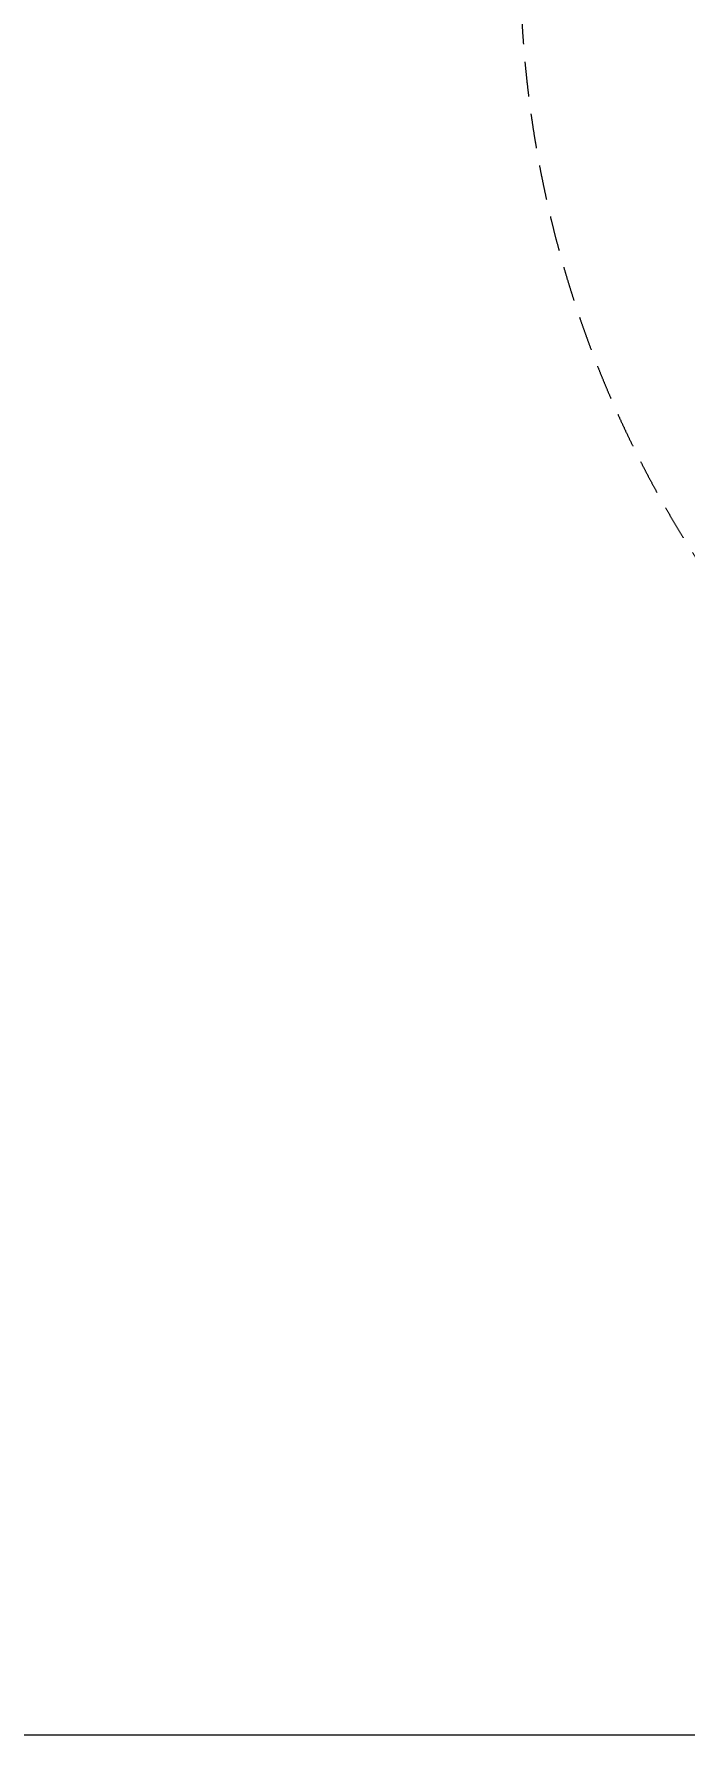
# Model space of a CAD drawing. Header units: millimetres. Extents: x -11451263 to 11578383104, y -507 to 1450429.
# Drawn here: x 12605702 to 12642970, y 983295 to 1080763 of the extents above; entities that cross this region are included whole.
import ezdxf

# ---------------------------------------------------------------- set-up
doc = ezdxf.new("R2010")
doc.units = ezdxf.units.MM
doc.header["$MEASUREMENT"] = 0
doc.linetypes.add('DASH2-1', pattern=[3, 2, -1])
doc.layers.get('Defpoints').update_dxf_attribs({"color": 5, "linetype": 'CONTINUOUS', "lineweight": 13})
doc.layers.add('KT-Kich thuoc', color=159, linetype='CONTINUOUS', lineweight=18)

# ---------------------------------------------------------------- blocks, each defined once
blk = doc.blocks.new('WWW')
at = {"layer": 'Defpoints', "linetype": 'DASH2-1', "lineweight": 13, "ltscale": 1000, "flags": 128}
blk.add_lwpolyline([(11429817, 1022160), (11450185, 1019986), (11488616, 1021167), (11491469, 1024811), (11462656, 1159054), (11457975, 1176931), (11455626, 1177745), (11446686, 1170981), (11423167, 1153070), (11399484, 1135983, 0.684877), (11429817, 1022160)], format="xyb", dxfattribs=at)

msp = doc.modelspace()

# ---------------------------------------------------------------- linework, layer by layer
at = {"layer": 'Defpoints'}
msp.add_lwpolyline([(12839737.4, 1206045.3), (12524737.4, 1206045.3), (12524737.4, 983295.3), (12839737.4, 983295.3)], close=True, dxfattribs=at)

# ---------------------------------------------------------------- block references
at = {"layer": 'KT-Kich thuoc'}
msp.add_blockref('WWW', (1260000, 0, 0), dxfattribs=at)

doc.saveas('drawing.dxf')
